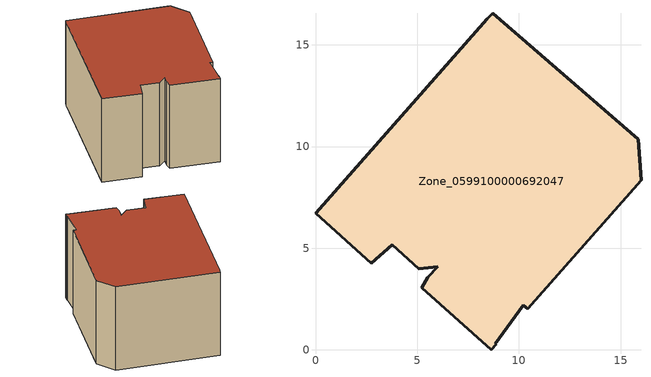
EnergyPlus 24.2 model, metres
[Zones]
Zone_0599100000692047
 floor ground (C_G): 8.7,16.56 15.86,10.36 16,8.35 10.43,2.03 10.21,2.21 8.84,0.31 8.89,0.28 8.64,0 5.22,3.06 5.51,3.57 6.01,4.1 5.07,3.99 3.77,5.17 2.75,4.26 0,6.71 8.43,16.3 z0
 wall outside (C_F): 5.07,3.99 6.01,4.1 5.51,3.57 5.22,3.06 8.64,0 8.89,0.28 8.84,0.31 10.21,2.21 10.43,2.03 16,8.35 15.86,10.36 8.7,16.56 8.43,16.3 0,6.71 2.75,4.26 3.77,5.17 5.07,3.99 z0:8.67
 roof outside (C_R): 8.84,0.31 10.21,2.21 10.43,2.03 16,8.35 15.86,10.36 8.7,16.56 8.43,16.3 0,6.71 2.75,4.26 3.77,5.17 5.07,3.99 6.01,4.1 5.51,3.57 5.22,3.06 8.64,0 8.89,0.28 z8.67
[BUILDING]
Pand.0599100000692047: North Axis=0; Terrain=City; Loads Convergence Tolerance Value=0.04; Temperature Convergence Tolerance Value=0.4; Solar Distribution=FullExterior; Maximum Number of Warmup Days=25; Minimum Number of Warmup Days=1
[Site:Location]
Rotterdam.The.Hague.AP_ZH_NLD Design_Conditions: Latitude=51.96; Longitude=4.45; Time Zone=1; Elevation=-4.5
[SITE:GROUNDTEMPERATURE:BUILDINGSURFACE]
18, 18, 18, 18, 18, 18, 18, 18, 18, 18, 18, 18
[MATERIAL] Thermal Absorptance=0.9; Solar Absorptance=0.7; Visible Absorptance=0.7
Name | Roughness | Thickness | Conductivity | Density | Specific Heat
G.TI.1946 | MediumSmooth | 0.15 | 1 | 540 | 1210
F.TI.1946 | Rough | 0.3 | 0.857143 | 1920 | 840
R.TI.1946 | MediumRough | 0.2 | 0.1 | 1500 | 1000
[CONSTRUCTION]
C_G: G.TI.1946
C_F: F.TI.1946
C_R: R.TI.1946
[ZONE]
Zone_0599100000692047: Type=1; Multiplier=1; Ceiling Height=Autocalculate; Volume=Autocalculate; Floor Area=autocalculate; Part of Total Floor Area=Yes
[ZONEINFILTRATION:DESIGNFLOWRATE]
Infil_Zone_0599100000692047: Zone or ZoneList or Space or SpaceList=Zone_0599100000692047; Schedule=AlwaysOn; Design Flow Rate Calculation Method=Flow/Area; Flow Rate per Floor Area=0.003; Constant Term Coefficient=1; Temperature Term Coefficient=0; Velocity Term Coefficient=0; Velocity Squared Term Coefficient=0
[HVACTEMPLATE:ZONE:IDEALLOADSAIRSYSTEM]
Zone_0599100000692047: Maximum Heating Supply Air Temperature=50; Minimum Cooling Supply Air Temperature=13; Maximum Heating Supply Air Humidity Ratio=0.0156; Minimum Cooling Supply Air Humidity Ratio=0.0077; Heating Limit=NoLimit; Cooling Limit=NoLimit; Dehumidification Control Type=ConstantSensibleHeatRatio; Cooling Sensible Heat Ratio=0.7; Dehumidification Setpoint=60; Humidification Control Type=None; Humidification Setpoint=30; Outdoor Air Method=None; Outdoor Air Flow Rate per Person=0.00944; Outdoor Air Flow Rate per Zone Floor Area=0; Outdoor Air Flow Rate per Zone=0; Demand Controlled Ventilation Type=None; Outdoor Air Economizer Type=NoEconomizer; Heat Recovery Type=None; Sensible Heat Recovery Effectiveness=0.7; Latent Heat Recovery Effectiveness=0.65
[ZONECONTROL:THERMOSTAT]
ThermostatControl_Zone_0599100000692047: Zone or ZoneList=Zone_0599100000692047; Control Type Schedule=DualSetpointControlType; Control 1=Thermostat_Zone_0599100000692047; Temperature Difference Between Cutout And Setpoint=0
[THERMOSTATSETPOINT:DUALSETPOINT]
Thermostat_Zone_0599100000692047: Heating Setpoint Temperature Schedule=HeatingSetpoint_Zone_0599100000692047; Cooling Setpoint Temperature Schedule=CoolingSetpoint_Zone_0599100000692047
[SCHEDULE:COMPACT]
HeatingSetpoint_Zone_0599100000692047: Through: 12/31, For: AllDays, Until: 24:00, 21
CoolingSetpoint_Zone_0599100000692047: Through: 12/31, For: AllDays, Until: 24:00, 24
DualSetpointControlType: Through: 12/31, For: AllDays, Until: 24:00, 4
AlwaysOn: Through: 12/31, For: AllDays, Until: 24:00, 1
